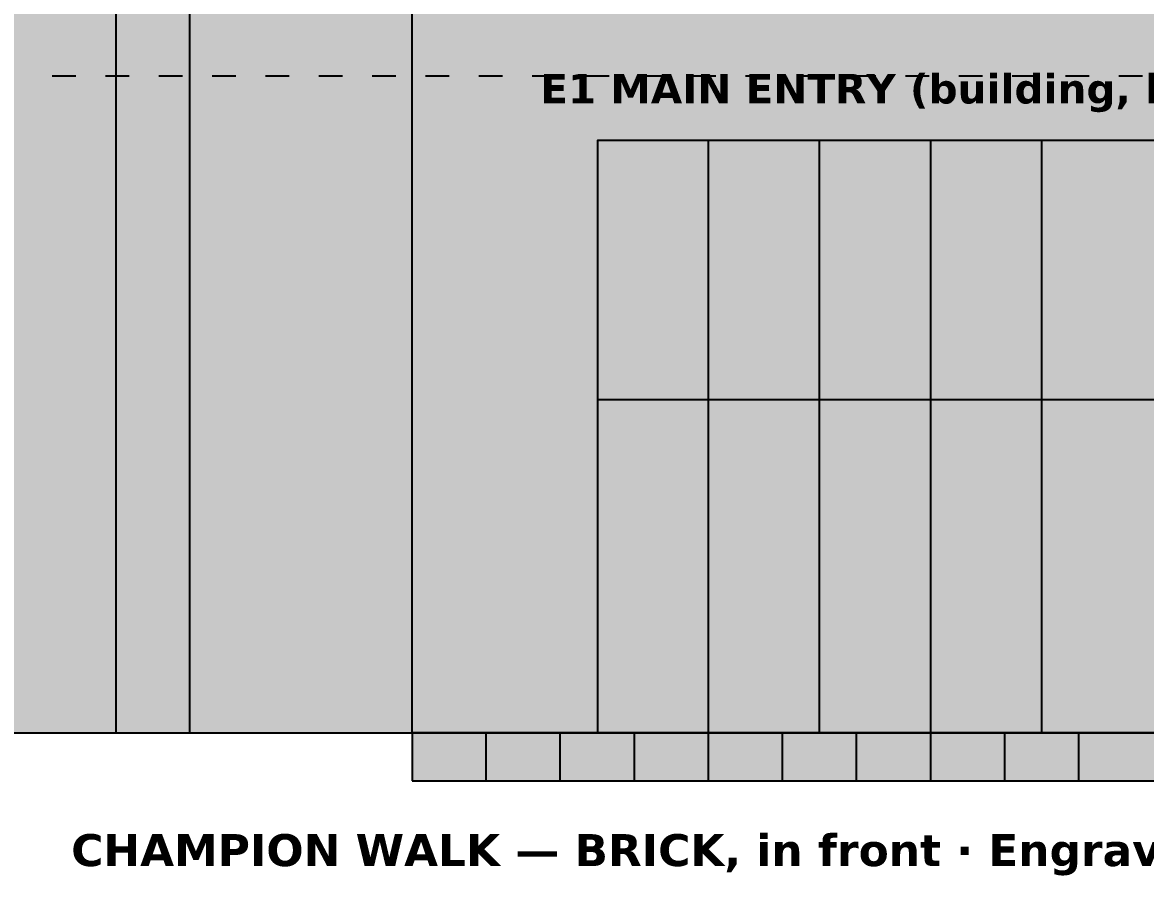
# Model space of a CAD drawing. Header units: inches. Extents: x 0.5 to 16.5, y 0.5 to 10.5.
# Drawn here: x 8.48 to 10.375, y 6.009 to 7.449 of the extents above; entities that cross this region are included whole.
import ezdxf
from ezdxf.enums import TextEntityAlignment as Align

# ---------------------------------------------------------------- set-up
doc = ezdxf.new("R2010")
doc.units = ezdxf.units.IN
doc.header["$MEASUREMENT"] = 0
for name, color, linetype in [('A-ELEV-FILL', 7, 'Continuous'), ('A-ELEV-HIDN', 7, 'Continuous'), ('A-ELEV-IDEN', 7, 'Continuous'), ('A-ELEV-OTLN', 7, 'Continuous')]:
    doc.layers.add(name, color=color, linetype=linetype)
doc.styles.add('KS-BOLD', font='DejaVuSans-Bold.ttf')

msp = doc.modelspace()

# ---------------------------------------------------------------- hatches: boundary and pattern name
at = {"layer": 'A-ELEV-FILL', "true_color": 0xd8ccb0}
msp.add_hatch(color=7, dxfattribs=at).paths.add_polyline_path([(8.6375, 6.25), (9.1375, 6.25), (9.1375, 7.6312), (9.1375, 7.6312), (9.1394, 7.6799), (9.145, 7.7283), (9.1543, 7.7763), (9.1673, 7.8237), (9.1839, 7.8703), (9.2041, 7.9159), (9.2277, 7.9602), (9.2547, 8.0031), (9.285, 8.0445), (9.3183, 8.084), (9.3546, 8.1216), (9.3938, 8.1572), (9.4356, 8.1904), (9.4798, 8.2213), (9.5264, 8.2497), (9.575, 8.2754), (9.6255, 8.2983), (9.6777, 8.3184), (9.7312, 8.3355), (9.786, 8.3497), (9.8418, 8.3607), (9.8983, 8.3686), (9.9553, 8.3734), (10.0125, 8.375), (10.0697, 8.3734), (10.1267, 8.3686), (10.1832, 8.3607), (10.239, 8.3497), (10.2938, 8.3355), (10.3473, 8.3184), (10.3995, 8.2983), (10.45, 8.2754), (10.4986, 8.2497), (10.5452, 8.2213), (10.5894, 8.1904), (10.6312, 8.1572), (10.6704, 8.1216), (10.7067, 8.084), (10.74, 8.0445), (10.7703, 8.0031), (10.7973, 7.9602), (10.8209, 7.9159), (10.8411, 7.8703), (10.8577, 7.8237), (10.8707, 7.7763), (10.88, 7.7283), (10.8856, 7.6799), (10.8875, 7.6312), (10.8875, 7.6312), (10.8875, 6.25), (11.3875, 6.25), (11.3875, 9.375), (8.6375, 9.375)])
at = {"layer": 'A-ELEV-FILL', "true_color": 0xcdcdcd}
msp.add_hatch(color=7, dxfattribs=at).paths.add_polyline_path([(6.0125, 6.25), (16.075, 6.25), (16.075, 8.875), (6.0125, 8.875)])
at = {"layer": 'A-ELEV-FILL', "true_color": 0xe4e4e4}
msp.add_hatch(color=7, dxfattribs=at).paths.add_polyline_path([(2.95, 6.25), (16.075, 6.25), (16.075, 8.2969), (2.95, 8.2969)])
at = {"layer": 'A-ELEV-FILL', "true_color": 0x9e1b32}
msp.add_hatch(color=7, dxfattribs=at).paths.add_polyline_path([(9.1375, 6.25), (9.2375, 6.25), (9.2375, 7.6312), (9.1375, 7.6312)])
at = {"layer": 'A-ELEV-FILL', "true_color": 0xc9a227}
msp.add_hatch(color=7, dxfattribs=at).paths.add_polyline_path([(9.2375, 6.25), (9.2625, 6.25), (9.2625, 7.6312), (9.2375, 7.6312)])
at = {"layer": 'A-ELEV-FILL', "true_color": 0xb5654a}
msp.add_hatch(color=7, dxfattribs=at).paths.add_polyline_path([(9.1375, 6.1688), (10.8875, 6.1688), (10.8875, 6.25), (9.1375, 6.25)])
at = {"layer": 'A-ELEV-OTLN', "true_color": 0xa9c6dd}
msp.add_hatch(color=7, dxfattribs=at).paths.add_polyline_path([(9.45, 6.25), (10.575, 6.25), (10.575, 7.25), (9.45, 7.25)])

# ---------------------------------------------------------------- linework, layer by layer
at = {"layer": 'A-ELEV-FILL'}
for p, q in [((9.2625, 6.1688), (9.2625, 6.25)), ((9.3875, 6.1688), (9.3875, 6.25)), ((9.5125, 6.1688), (9.5125, 6.25)), ((9.6375, 6.1688), (9.6375, 6.25)), ((9.7625, 6.1688), (9.7625, 6.25)), ((9.8875, 6.1688), (9.8875, 6.25)), ((10.0125, 6.1688), (10.0125, 6.25)), ((10.1375, 6.1688), (10.1375, 6.25)), ((10.2625, 6.1688), (10.2625, 6.25))]:
    msp.add_line(p, q, dxfattribs=at)
msp.add_lwpolyline([(9.1375, 6.1688), (10.8875, 6.1688), (10.8875, 6.25), (9.1375, 6.25)], close=True, dxfattribs=at)
at = {"layer": 'A-ELEV-HIDN'}
for p, q in [((8.53, 7.3594), (8.57, 7.3594)), ((8.62, 7.3594), (8.66, 7.3594)), ((8.71, 7.3594), (8.75, 7.3594)), ((8.8, 7.3594), (8.84, 7.3594)), ((8.89, 7.3594), (8.93, 7.3594)), ((8.98, 7.3594), (9.02, 7.3594)), ((9.07, 7.3594), (9.11, 7.3594)), ((9.16, 7.3594), (9.2, 7.3594)), ((9.25, 7.3594), (9.29, 7.3594)), ((9.34, 7.3594), (9.38, 7.3594)), ((9.43, 7.3594), (9.47, 7.3594)), ((9.52, 7.3594), (9.56, 7.3594)), ((9.61, 7.3594), (9.65, 7.3594)), ((9.7, 7.3594), (9.74, 7.3594)), ((9.79, 7.3594), (9.83, 7.3594)), ((9.88, 7.3594), (9.92, 7.3594)), ((9.97, 7.3594), (10.01, 7.3594)), ((10.06, 7.3594), (10.1, 7.3594)), ((10.15, 7.3594), (10.19, 7.3594)), ((10.24, 7.3594), (10.28, 7.3594)), ((10.33, 7.3594), (10.37, 7.3594))]:
    msp.add_line(p, q, dxfattribs=at)
at = {"layer": 'A-ELEV-OTLN'}
for p, q in [((8.7625, 6.25), (8.7625, 8.5)), ((9.6375, 6.25), (9.6375, 7.25)), ((9.825, 6.25), (9.825, 7.25)), ((10.0125, 6.25), (10.0125, 7.25)), ((10.2, 6.25), (10.2, 7.25)), ((9.45, 6.8125), (10.575, 6.8125)), ((2.7, 6.25), (16.325, 6.25))]:
    msp.add_line(p, q, dxfattribs=at)
msp.add_lwpolyline([(8.6375, 9.375), (8.6375, 6.25), (9.1375, 6.25), (9.1375, 7.6312)], dxfattribs=at)
for points in [[(6.0125, 6.25), (16.075, 6.25), (16.075, 8.875), (6.0125, 8.875)], [(2.95, 6.25), (16.075, 6.25), (16.075, 8.2969), (2.95, 8.2969)], [(9.45, 6.25), (10.575, 6.25), (10.575, 7.25), (9.45, 7.25)]]:
    msp.add_lwpolyline(points, close=True, dxfattribs=at)

# ---------------------------------------------------------------- texts
at = {"layer": 'A-ELEV-IDEN', "style": 'KS-BOLD'}
for s, height, p in [('E1 MAIN ENTRY (building, behind)', 0.05, (10.0125, 7.3125)), ('CHAMPION WALK — BRICK, in front · Engraved donor / sponsor bricks', 0.054, (10.0125, 6.025))]:
    msp.add_text(s, height=height, dxfattribs=at).set_placement(p, align=Align.CENTER)

doc.saveas('drawing.dxf')
